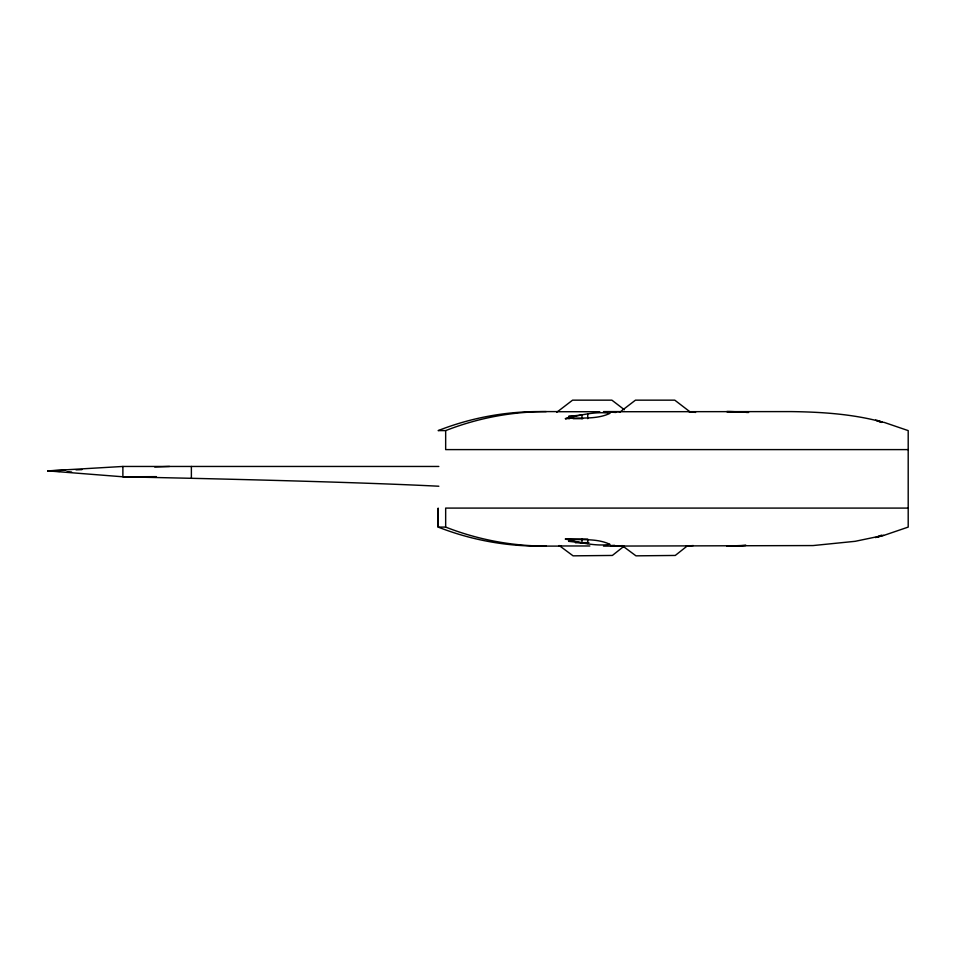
<?xml version="1.0" encoding="UTF-8"?>
<svg xmlns="http://www.w3.org/2000/svg" width="956" height="956" viewBox="0 0 956 956"><rect width="100%" height="100%" fill="white"/><g stroke="black" fill="none" stroke-linecap="round" stroke-linejoin="round"><path stroke-width="1.43" d="M623.527 546.617L612.378 555.448L573.074 555.842L559.2 545.529M687.531 545.733L675.271 555.448L635.967 555.842L622.081 545.529M556.679 412.347L572.584 400.158L611.888 400.158L624.388 409.742M619.56 412.347L635.465 400.158L674.769 400.158L690.674 412.347M565.414 418.656C579.742 415.143 595.492 411.223 610.048 413.291C596.281 419.947 580.125 417.234 565.414 418.656L568.402 418.262M875.553 537.607L880.966 535.36L881.994 535.36L876.903 537.296L883.703 535.36L855.178 541.311L813.018 545.565L603.499 546.103M883.989 535.36L908.2 527.091L908.2 430.606L883.989 422.337M693.327 545.565L686.265 546.055M610.705 545.565L614.612 545.35M438.84 486.234A5553.846 42.064 0.1 0 0 191.379 478.299L122.882 476.793L47.8 470.878L122.882 466.456L438.828 466.456M59.678 471.428L47.8 470.878L65.617 470.233M76.014 469.85L81.953 469.635M154.705 466.994L169.547 466.456M616.19 411.725L791.221 411.594C821.646 412 852.501 413.984 881.97 421.966M575.404 542.757L588.872 542.614M156.426 476.65L122.882 476.793L122.882 466.456M558.089 411.594L538.694 411.594A279.953 277.61 -90 0 0 438.147 430.606L445.663 430.606A288.64 281.626 -90 0 1 546.223 411.606M558.651 411.725L599.782 411.725M603.499 411.594L619.763 411.594M574.03 416.386L568.581 416.386L581.977 414.928L581.953 418.656M568.736 418.656L569.382 418.656M573.11 418.656L582.813 418.656M883.248 422.337L876.903 420.401L881.994 422.337L880.966 422.337L875.553 420.09M908.2 449.607L445.663 449.607L445.663 430.606M908.2 508.09L445.663 508.09L445.663 527.091A288.64 281.626 -90 0 0 546.223 546.091M445.663 527.091L438.147 527.091L438.171 508.09L438.171 527.091A279.953 277.61 -90 0 0 538.694 546.103L561.076 546.103M565.414 539.041C580.125 540.463 596.281 537.75 610.048 544.406C595.492 546.485 579.742 542.554 565.414 539.041L587.737 539.041M574.03 541.311L568.581 541.311L581.977 542.769L581.953 539.041M558.651 545.972L589.852 545.972M610.549 545.972L624.017 546.103M47.8 470.878L59.714 471.296M67.099 471.786L71.557 471.989M610.705 412.132L616.023 412.466M688.906 411.725L693.327 412.132A322.495 155.685 -90 0 1 695.598 412.442M587.737 414.103L587.737 418.656M587.737 540.176L587.737 543.594M191.379 466.456L191.379 478.299M747.245 412.43A539.949 368.92 -90 0 0 726.727 411.594A260.45 254.834 -85.8 0 1 748.608 412.502M745.871 545.35L726.715 546.103L734.937 545.972A260.45 254.834 85.8 0 0 745.883 545.422"/></g></svg>
